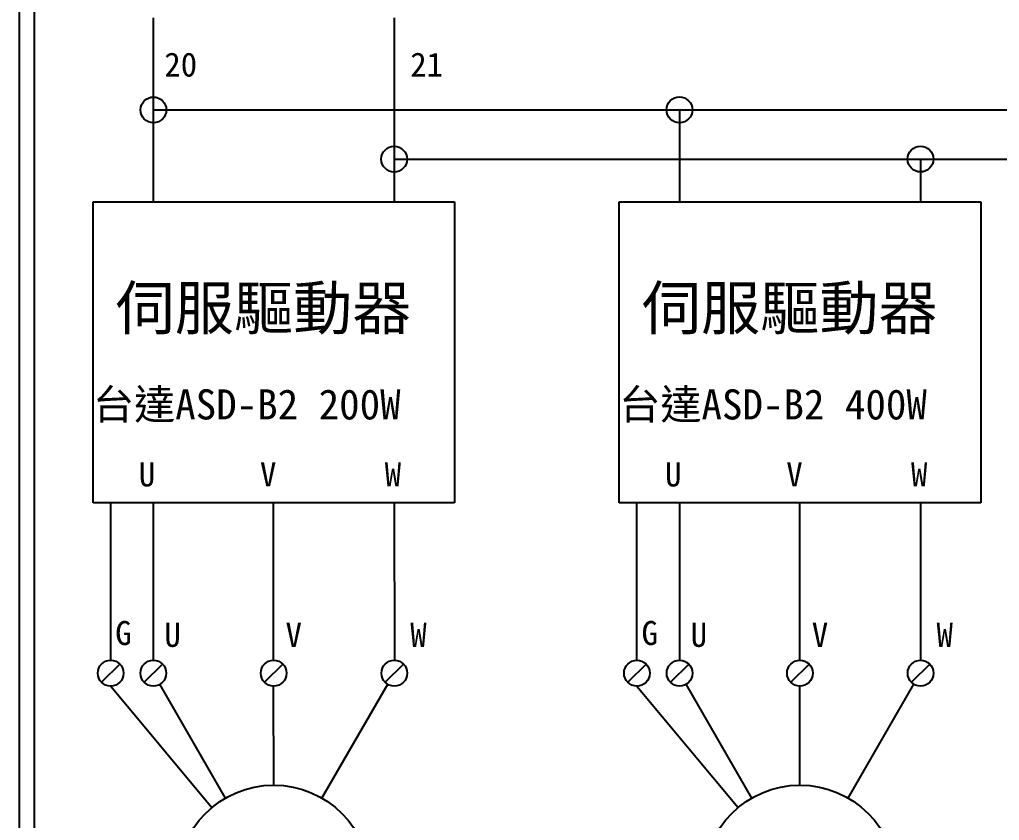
# Model space of a CAD drawing. Extents: x -24 to 263, y 255 to 459.
# Drawn here: x -23.6 to 57.7, y 296.5 to 363 of the extents above; entities that cross this region are included whole.
import ezdxf

# ---------------------------------------------------------------- set-up
doc = ezdxf.new("R2010")
doc.units = 0
doc.layers.get('0').update_dxf_attribs({"linetype": 'CONTINUOUS'})
doc.layers.add('圖框層', color=7, linetype='CONTINUOUS')
doc.layers.add('標尺寸層', color=3, linetype='CONTINUOUS')
doc.styles.add('STSL', font='KAIU.TTF')

msp = doc.modelspace()

# ---------------------------------------------------------------- linework, layer by layer
for p, q in [((7.51, 322.909), (7.514, 309.84)), ((51.182, 322.909), (51.187, 309.84)), ((-15.269, 309.527), (-16.784, 308.012)), ((-11.729, 309.527), (-13.243, 308.012)), ((-1.743, 309.523), (-3.258, 308.009)), ((8.271, 309.527), (6.757, 308.012)), ((28.403, 309.527), (26.889, 308.012)), ((31.944, 309.527), (30.429, 308.012)), ((41.929, 309.523), (40.415, 308.009)), ((51.944, 309.527), (50.429, 308.012)), ((-6.497, 298.397), (-11.951, 307.842)), ((1.503, 298.397), (6.961, 307.852)), ((37.175, 298.397), (31.722, 307.842)), ((45.175, 298.397), (50.634, 307.852))]:
    msp.add_line(p, q)
for centre, radius in [((-12.482, 355.542), 1.071), ((31.173, 355.55), 1.071), ((7.502, 351.451), 1.071), ((51.175, 351.459), 1.071), ((-16.026, 308.769), 1.071), ((-12.486, 308.769), 1.071), ((-2.501, 308.766), 1.071), ((7.514, 308.769), 1.071), ((27.646, 308.769), 1.071), ((31.187, 308.769), 1.071), ((41.172, 308.766), 1.071), ((51.187, 308.769), 1.071), ((-2.497, 291.469), 8), ((41.175, 291.469), 8)]:
    msp.add_circle(centre, radius)
at = {"layer": '圖框層', "color": 7}
for p, q in [((-23.584, 255.48), (-23.584, 459.449)), ((-22.334, 256.73), (-22.334, 458.199))]:
    msp.add_line(p, q, dxfattribs=at)
at = {"layer": '標尺寸層', "color": 7}
for p, q in [((-12.501, 363.181), (-12.498, 347.904)), ((7.499, 363.188), (7.5, 361.769)), ((7.5, 361.769), (7.503, 347.91)), ((-12.499, 355.542), (69.494, 355.556)), ((31.173, 355.55), (31.175, 347.904)), ((7.502, 351.451), (89.495, 351.466)), ((51.175, 351.459), (51.175, 347.91)), ((-17.492, 347.902), (7.499, 347.91)), ((-17.492, 322.902), (-17.492, 347.902)), ((7.499, 347.91), (12.499, 347.91)), ((12.499, 347.91), (12.499, 322.91)), ((26.181, 347.902), (51.172, 347.91)), ((26.181, 322.902), (26.181, 347.902)), ((51.172, 347.91), (56.172, 347.91)), ((56.172, 347.91), (56.172, 322.91)), ((-12.492, 322.902), (-17.492, 322.902)), ((-16.026, 309.84), (-16.026, 322.902)), ((12.499, 322.91), (-12.492, 322.902)), ((-12.49, 322.902), (-12.486, 309.84)), ((-2.501, 309.837), (-2.505, 322.905)), ((31.181, 322.902), (26.181, 322.902)), ((27.646, 309.84), (27.646, 322.902)), ((56.172, 322.91), (31.181, 322.902)), ((31.182, 322.902), (31.187, 309.84)), ((41.172, 309.837), (41.167, 322.905)), ((-16.026, 307.698), (-7.62, 297.614)), ((-2.497, 299.469), (-2.5, 307.695)), ((27.646, 307.698), (36.053, 297.614)), ((41.175, 299.469), (41.172, 307.695))]:
    msp.add_line(p, q, dxfattribs=at)

# ---------------------------------------------------------------- texts
at = {"layer": '圖框層', "color": 4, "style": 'STSL'}
for s, height, p in [('20', 2, (-11.572, 358.308)), ('21', 2, (8.837, 358.308)), ('伺服驅動器', 3.6, (-15.618, 337.294)), ('伺服驅動器', 3.6, (28.054, 337.294)), ('台達ASD-B2 200W', 2.5, (-17.492, 329.835)), ('台達ASD-B2 400W', 2.5, (26.181, 329.835)), ('U', 2, (-13.691, 324.271)), ('V', 2, (-3.635, 324.271)), ('W', 2, (6.717, 324.271)), ('U', 2, (29.982, 324.271)), ('V', 2, (40.038, 324.271)), ('W', 2, (50.39, 324.271)), ('G', 2, (-15.646, 311.101)), ('G', 2, (28.027, 311.101)), ('U', 2, (-11.572, 310.948)), ('V', 2, (-1.515, 310.948)), ('W', 2, (8.837, 310.948)), ('U', 2, (32.101, 310.948)), ('V', 2, (42.157, 310.948)), ('W', 2, (52.509, 310.948))]:
    msp.add_text(s, height=height, dxfattribs=at).set_placement(p)

doc.saveas('drawing.dxf')
